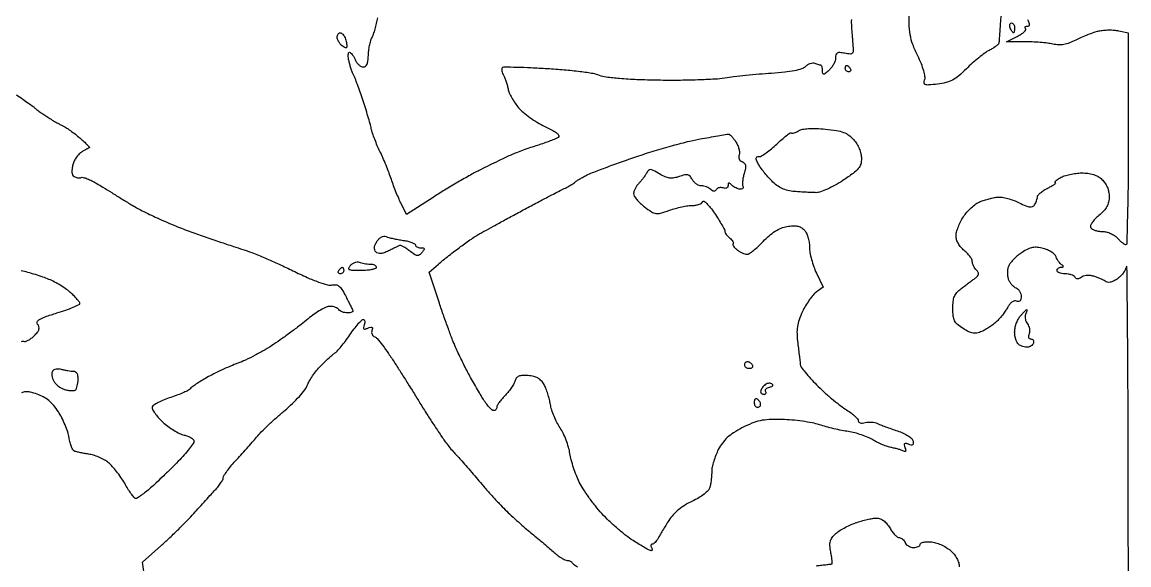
# Model space of a CAD drawing. Extents: x 0 to 102, y 0 to 135.
# Drawn here: x 72.78 to 101.53, y 16.47 to 30.56 of the extents above; entities that cross this region are included whole.
import ezdxf

# ---------------------------------------------------------------- set-up
doc = ezdxf.new("R2010")
doc.units = 0
doc.header["$MEASUREMENT"] = 0

msp = doc.modelspace()

# ---------------------------------------------------------------- linework, layer by layer
for points in [[(38.721393, 0.03235, -0.000006), (40.12148, 0.046691, -0.000009), (41.328361, 0.059018, -0.000002), (42.381032, 0.069746, -0.000306)], [(98.204415, 30.739753, 0.01954), (98.183908, 30.527315, -0.001535), (98.173197, 30.349704, -0.00211), (98.162403, 30.190079, -0.001347), (98.152404, 30.056, -0.025212), (98.147021, 30.014023, -0.169347), (98.129747, 29.98339, -0.021096), (98.069417, 29.93464, -0.022932), (97.990146, 29.88138, -0.017124), (97.898312, 29.829832, 0.037625), (97.78295, 29.758711, 0.012731), (97.626162, 29.638741, 0.01258), (97.458971, 29.49684, 0.01412), (97.305618, 29.351912, -0.020862), (97.105811, 29.168118, -0.053073), (96.942965, 29.057683, -0.060347), (96.773475, 28.992077, -0.034146), (96.556532, 28.952486, -0.008085), (96.326023, 28.930272, -0.095997), (96.237245, 28.940213, -0.31811), (96.206909, 28.97996, -0.100926), (96.219874, 29.057703, 0.129402), (96.229787, 29.148258, 0.031629), (96.197999, 29.296249, 0.027962), (96.135567, 29.478088, 0.017467), (96.043397, 29.683619, -0.023872), (95.912911, 29.984863, -0.050014), (95.847072, 30.231287, -0.034924), (95.819117, 30.536571, -0.006775), (95.814716, 31.0905, -0.010131)], [(94.318075, 30.628284, 0.026209), (94.315557, 30.5406, 0.009681), (94.318602, 30.469923, 0.002054), (94.326794, 30.346949, 0.002149), (94.337492, 30.204451, 0.00204), (94.34959, 30.059564, -0.009465), (94.365329, 29.829999, -0.161804), (94.345357, 29.758196, -0.272304), (94.290631, 29.731965, -0.028166), (94.143307, 29.752889, 0.024671), (94.017013, 29.771726, 0.141999), (93.951242, 29.759528, 0.214484), (93.916946, 29.717353, 0.065135), (93.906, 29.633687, -0.080609), (93.893844, 29.558778, -0.041252), (93.856297, 29.471001, -0.039606), (93.801548, 29.384794, -0.047594), (93.7368, 29.3139, -0.008696), (93.634755, 29.224729, -0.157135), (93.59514, 29.208488, -0.393341), (93.57319, 29.225956, -0.037298), (93.5676, 29.300788, 0.023856), (93.565038, 29.354445, 0.038046), (93.557207, 29.399671, 0.044477), (93.545912, 29.43197, 0.294466), (93.532219, 29.4408, -0.063128), (93.511609, 29.443413, -0.009353), (93.471126, 29.454655, -0.010413), (93.42358, 29.469907, -0.008792), (93.373927, 29.487965, 0.107572), (93.317491, 29.496615, 0.062105), (93.249681, 29.483835, 0.05773), (93.181451, 29.452901, 0.061176), (93.123559, 29.407673, -0.11905), (93.025976, 29.348057, -0.028635), (92.841157, 29.300043, -0.023051), (92.585103, 29.261128, -0.010311), (92.245501, 29.232496, 0.005243), (91.924037, 29.208671, 0.004211), (91.578707, 29.176503, 0.004257), (91.259993, 29.141361, 0.010831), (91.0296, 29.108894, -0.026427), (90.771374, 29.080684, -0.0059), (90.328213, 29.061096, -0.006109), (89.815259, 29.050757, -0.005869), (89.2953, 29.052733, -0.006118), (88.74838, 29.067928, -0.010762), (88.296989, 29.095739, -0.010949), (87.946484, 29.132663, -0.068182), (87.7725, 29.179507, 0.060264), (87.614217, 29.224813, 0.008065), (87.270187, 29.27409, 0.009227), (86.858593, 29.318585, 0.007641), (86.4189, 29.35116, 0.003159), (85.992922, 29.373481, 0.00486), (85.624037, 29.386883, 0.001757), (85.306984, 29.394202, 0.130579), (85.257382, 29.382057, 0.214527), (85.23953, 29.358491, 0.079075), (85.236636, 29.315918, 0.060283), (85.248175, 29.26188, 0.041011), (85.273422, 29.204228, -0.029182), (85.30661, 29.13307, -0.01303), (85.342258, 29.036012, -0.012847), (85.374739, 28.931098, -0.016998), (85.398565, 28.83397, 0.052184), (85.432482, 28.728394, 0.022379), (85.498289, 28.595524, 0.021851), (85.581678, 28.458994, 0.026883), (85.671508, 28.339781, 0.043981), (85.790104, 28.221662, 0.019564), (85.96505, 28.086904, 0.019187), (86.162562, 27.95782, 0.024577), (86.354061, 27.855344, -0.01219), (86.560644, 27.751294, -0.050636), (86.676306, 27.67349, -0.141446), (86.716257, 27.614644, -0.342747), (86.699579, 27.568233, -0.042466), (86.63195, 27.532979, -0.007178), (86.496591, 27.478713, -0.007802), (86.335221, 27.419566, -0.006867), (86.1651, 27.362814, 0.005443), (85.984555, 27.303155, 0.004386), (85.791802, 27.235232, 0.004433), (85.614881, 27.169357, 0.011336), (85.4883, 27.117625, 0.007592), (85.354862, 27.0571, 0.002109), (85.147521, 26.958161, 0.002129), (84.913747, 26.844165, 0.002231), (84.6846, 26.729942, 0.010251), (84.425405, 26.592559, 0.004792), (84.095181, 26.404593, 0.004745), (83.752478, 26.200773, 0.006628), (83.450268, 26.011602), (82.765836, 25.570443), (82.630173, 25.834772, -0.015173), (82.569227, 25.96295, -0.006979), (82.497304, 26.133284, -0.006905), (82.426563, 26.314718, -0.009496), (82.368359, 26.4798, 0.010409), (82.307814, 26.650528, 0.006339), (82.229559, 26.84975, 0.006351), (82.146926, 27.045376, 0.011167), (82.072994, 27.204603, -0.013212), (82.00413, 27.354514, -0.010351), (81.937159, 27.520504, -0.010493), (81.881261, 27.677626, -0.025116), (81.848202, 27.796803, 0.013016), (81.815877, 27.925326, 0.0039), (81.760033, 28.119359, 0.003907), (81.693927, 28.336246, 0.004225), (81.626096, 28.546473, 0.00386), (81.557368, 28.748251, 0.004436), (81.488574, 28.939756, 0.004001), (81.427542, 29.101044, 0.025452), (81.391786, 29.180973, -0.026188), (81.361895, 29.248056, -0.010321), (81.327579, 29.343194, -0.010182), (81.294648, 29.447736, -0.012539), (81.268391, 29.54655, -0.025524), (81.251826, 29.635752, -0.044487), (81.248545, 29.710859, -0.060881), (81.257343, 29.763091, -0.332032), (81.278927, 29.7792, -0.189218), (81.309832, 29.76707, -0.039138), (81.350177, 29.723285, -0.036048), (81.391768, 29.661733, -0.027189), (81.428589, 29.58885, 0.051659), (81.469953, 29.516044, 0.053933), (81.524845, 29.454415, 0.059916), (81.58431, 29.412348, 0.124641), (81.639, 29.3985, 0.165597), (81.695578, 29.417767, 0.124623), (81.736494, 29.469795, 0.074534), (81.761446, 29.560082, 0.026188), (81.770672, 29.6946, -0.025741), (81.779185, 29.820372, -0.021067), (81.800818, 29.953423, -0.021565), (81.831224, 30.074296, -0.051193), (81.866597, 30.1599, 0.039672), (81.905581, 30.248417, 0.01381), (81.947842, 30.381293, 0.013618), (81.986498, 30.530764, 0.01545), (82.015171, 30.675978, -0.02792)], [(101.52, 14.455198), (101.508479, 19.431149, 0.000705), (101.50142, 21.326202, 0.001249), (101.489492, 22.888887, 0.000329), (101.475204, 24.21331, 0.904194), (101.460022, 24.214666, -0.07252), (101.431009, 24.13117, -0.039749), (101.373492, 24.039155, -0.038622), (101.298793, 23.953179, -0.049597), (101.217319, 23.887409, -0.033844), (101.119759, 23.832533, -0.069545), (101.036342, 23.806193, -0.092777), (100.96566, 23.807469, -0.115696), (100.906226, 23.834974, 0.046382), (100.851438, 23.870177, 0.01874), (100.771005, 23.908135, 0.018352), (100.680815, 23.942781, 0.022179), (100.593802, 23.96834, 0.045258), (100.506976, 23.981543, 0.042624), (100.417395, 23.979326, 0.045561), (100.338221, 23.963194, 0.100502), (100.284084, 23.934151, -0.053172), (100.235352, 23.901771, -0.126346), (100.19328, 23.891969, -0.155283), (100.157281, 23.904323, -0.094915), (100.126639, 23.937692, 0.126611), (100.091155, 23.971781, 0.046587), (100.027258, 24.000342, 0.04246), (99.948374, 24.019845, 0.039397), (99.865307, 24.0264, -0.039081), (99.786231, 24.03259, -0.058208), (99.719461, 24.051251, -0.076538), (99.673975, 24.078616, -0.222681), (99.6588, 24.111, -0.123684), (99.666931, 24.143367, -0.099425), (99.689864, 24.171129, -0.089546), (99.724153, 24.19002, -0.07833), (99.76455, 24.196895, 0.036288), (99.807892, 24.200579, 0.30431), (99.821576, 24.21328, 0.275212), (99.815661, 24.232048, 0.032002), (99.779529, 24.260345, -0.061454), (99.740912, 24.294432, -0.02908), (99.699765, 24.346718, -0.028289), (99.662527, 24.407181, -0.035593), (99.635458, 24.4671, 0.115291), (99.595456, 24.527795, 0.044467), (99.51588, 24.590793, 0.041024), (99.413892, 24.646344, 0.039859), (99.303229, 24.685126, 0.037469), (99.149922, 24.713419, 0.073021), (99.025917, 24.708681, 0.068478), (98.903397, 24.667983, 0.029526), (98.75345, 24.582826, 0.027168), (98.644096, 24.503119, 0.024168), (98.539471, 24.409017, 0.02492), (98.453651, 24.315055, 0.065604), (98.405354, 24.2379, 0.060217), (98.380594, 24.160061, 0.03891), (98.370207, 24.065944, 0.038794), (98.374527, 23.970879, 0.057907), (98.394175, 23.890118, 0.049699), (98.429344, 23.817986, 0.040748), (98.480191, 23.748892, 0.04234), (98.538096, 23.69271, 0.079985), (98.594221, 23.660123, -0.098203), (98.645449, 23.627849, -0.066864), (98.688844, 23.57411, -0.063996), (98.718189, 23.508036, -0.072662), (98.7282, 23.43951, -0.05073), (98.72096, 23.368337, -0.143994), (98.697774, 23.324739, -0.192138), (98.659664, 23.307887, -0.101121), (98.607788, 23.316517, 0.146444), (98.55204, 23.320738, 0.094548), (98.492065, 23.295114, 0.074687), (98.433868, 23.241825, 0.049079), (98.383825, 23.165812, -0.026989), (98.331397, 23.077969, -0.014826), (98.258438, 22.976143, -0.014743), (98.178056, 22.876914, -0.022791), (98.102387, 22.796645, -0.027384), (98.0184, 22.723788, -0.016929), (97.91246, 22.6472, -0.016966), (97.802335, 22.578438, -0.029072), (97.705626, 22.529786, -0.046429), (97.580572, 22.489011, -0.094024), (97.477487, 22.485412, -0.078278), (97.368317, 22.520242, -0.024848), (97.219176, 22.604598, -0.034417), (97.075521, 22.710056, -0.099035), (96.998984, 22.806404, -0.09177), (96.962241, 22.929145, -0.026964), (96.9516, 23.126328, -0.027736), (96.961773, 23.309575, -0.070078), (96.99484, 23.438622, -0.08277), (97.058176, 23.540563, -0.05144), (97.16175, 23.636456, -0.000466), (97.253135, 23.704951, -0.000348), (97.354054, 23.780335, -0.000351), (97.449272, 23.851253, -0.0008), (97.5213, 23.904641, 0.03413), (97.593476, 23.96599, 0.151157), (97.619788, 24.01438, 0.188148), (97.611278, 24.062804, 0.058218), (97.56495, 24.122225, -0.048009), (97.524474, 24.172015, -0.037333), (97.490264, 24.232888, -0.03841), (97.466819, 24.295066, -0.07107), (97.4592, 24.348394, 0.122788), (97.444983, 24.405414, 0.037314), (97.397072, 24.481276, 0.034867), (97.328641, 24.561278, 0.031755), (97.2477, 24.633715, -0.049972), (97.163952, 24.714336, -0.047195), (97.096043, 24.811449, -0.04987), (97.051146, 24.913005, -0.079317), (97.0362, 25.006627, -0.065546), (97.049314, 25.106235, -0.025632), (97.092115, 25.238458, -0.024841), (97.15369, 25.378598, -0.028275), (97.22655, 25.505795, -0.036509), (97.317355, 25.625314, -0.027791), (97.432832, 25.742451, -0.028428), (97.554092, 25.840534, -0.05702), (97.661486, 25.900516, -0.021767), (97.771228, 25.940814, -0.014833), (97.899059, 25.977397, -0.01497), (98.024713, 26.005381, -0.028934), (98.126786, 26.018864, -0.060143), (98.234422, 26.013839, -0.023696), (98.379634, 25.982254, -0.023042), (98.535024, 25.932883, -0.026669), (98.677605, 25.871414, 0.013902), (98.851977, 25.790902, 0.06865), (98.956084, 25.762351, 0.141375), (99.025631, 25.772883, 0.144609), (99.07816, 25.818807, 0.032429), (99.105228, 25.868318, 0.025195), (99.128295, 25.925227, 0.025789), (99.144435, 25.980695, 0.054549), (99.149905, 26.025083, -0.181503), (99.167633, 26.070428, -0.035802), (99.231586, 26.132121, -0.033729), (99.32078, 26.196938, -0.02575), (99.42615, 26.255807, 0.012727), (99.526118, 26.308291, 0.031716), (99.595482, 26.352979, 0.085588), (99.623475, 26.382178, 0.581292), (99.6165, 26.396271, -0.448137), (99.605664, 26.409948, -0.155506), (99.618879, 26.435265, -0.047826), (99.667723, 26.475216, -0.017674), (99.7434, 26.5221, -0.051338), (99.848784, 26.568749, -0.023638), (99.993704, 26.608369, -0.023117), (100.151445, 26.635996, -0.029616), (100.298498, 26.646002, -0.032766), (100.461647, 26.636728, -0.047015), (100.602982, 26.605678, -0.052207), (100.724207, 26.552336, -0.057857), (100.827248, 26.476504, -0.056133), (100.904588, 26.386274, -0.050054), (100.963419, 26.277669, -0.049075), (101.000429, 26.157326, -0.049409), (101.013163, 26.032354, -0.052577), (100.998696, 25.891361, -0.072591), (100.954862, 25.772107, -0.064337), (100.874074, 25.660288, -0.032171), (100.74646, 25.540849, 0.028373), (100.644285, 25.446663, 0.047691), (100.571522, 25.355576, 0.061944), (100.533202, 25.277247, 0.224887), (100.53919, 25.223599, 0.129907), (100.578679, 25.186152, 0.045654), (100.650939, 25.154811, 0.041592), (100.740448, 25.133393, 0.03795), (100.835081, 25.1262, -0.060929), (100.936548, 25.113789, -0.041782), (101.046521, 25.076498, -0.041973), (101.148021, 25.021791, -0.064336), (101.2239, 24.957, 0.021385), (101.287767, 24.892223, 0.02603), (101.353043, 24.837503, 0.026046), (101.411477, 24.798079, 0.136196), (101.448512, 24.7878, 0.405824), (101.477702, 24.816163, 0.000667), (101.499, 25.593491, 0.004072), (101.514863, 26.478864, 0.002442), (101.52, 27.530578), (101.52, 30.273356), (101.2662, 30.3291, 0.035489), (101.149369, 30.346191, 0.020438), (101.007175, 30.350947, 0.020348), (100.863273, 30.344016, 0.031857), (100.740814, 30.325194, 0.025359), (100.613855, 30.290479, 0.0121), (100.45436, 30.233733, 0.011961), (100.290229, 30.166278, 0.016659), (100.147027, 30.097603, -0.027264), (99.980298, 30.021948, -0.049015), (99.835803, 29.981412, -0.054795), (99.697757, 29.972278, -0.045196), (99.551463, 29.99196, 0.026174), (99.414535, 30.015709, 0.009968), (99.221718, 30.034951, 0.00984), (99.010982, 30.047578, 0.011886), (98.8128, 30.050829), (98.3475, 30.047399), (98.625665, 30.192084, 0.024327), (98.728069, 30.251848, 0.043726), (98.804607, 30.311781, 0.06157), (98.847731, 30.363386, 0.353319), (98.844215, 30.396385, -0.105913), (98.829529, 30.419078, -0.249429), (98.831979, 30.438488, -0.180726), (98.851462, 30.451781, -0.060365), (98.886277, 30.456, 0.123255), (98.927854, 30.466407, 0.259234), (98.945338, 30.49351, 0.117592), (98.936987, 30.542614, 0.02221), (98.8974, 30.6252, 0.052654)], [(72.6291, 28.676098, -0.003294), (72.794223, 28.564583, -0.004602), (72.940269, 28.462556, -0.002829), (73.061695, 28.375015, -0.05925), (73.0944, 28.344629, 0.052956), (73.123722, 28.316693, 0.005693), (73.198828, 28.260303, 0.00695), (73.290218, 28.195235, 0.005543), (73.3905, 28.127546, 0.007907), (73.500836, 28.057315, 0.006208), (73.622565, 27.984577, 0.006281), (73.737475, 27.919753, 0.015325), (73.824108, 27.8757, -0.032382), (73.911859, 27.827246, -0.011246), (74.031869, 27.746589, -0.011117), (74.160421, 27.651579, -0.012713), (74.278881, 27.554973, -0.008841), (74.38207, 27.46314, -0.015457), (74.463742, 27.383017, -0.009945), (74.524741, 27.316768, -0.479194), (74.522073, 27.301173, -0.000551), (74.50177, 27.289909, -0.00005), (74.45121, 27.261939, -0.000065), (74.390906, 27.228596, -0.000051), (74.325456, 27.192427, 0.076614), (74.257558, 27.139984, 0.039614), (74.189871, 27.056455, 0.038206), (74.132493, 26.957494, 0.046971), (74.095376, 26.857431, 0.030881), (74.073555, 26.749555, 0.059429), (74.071871, 26.661509, 0.081051), (74.089467, 26.595721, 0.149634), (74.125649, 26.554481, 0.059617), (74.169004, 26.534362, 0.045061), (74.220206, 26.522626, 0.046022), (74.271113, 26.520421, 0.074962), (74.313428, 26.528925, -0.156314), (74.367296, 26.530966, -0.024397), (74.469606, 26.496943, -0.02515), (74.590135, 26.443102, -0.019545), (74.715524, 26.373048, -0.000471), (74.873552, 26.276265, -0.000157), (75.104551, 26.134392, -0.000157), (75.360234, 25.977137, -0.000179), (75.604801, 25.826493, 0.021523), (75.89206, 25.666041, 0.009304), (76.287116, 25.476304, 0.009186), (76.715536, 25.289708, 0.012032), (77.113877, 25.135968, 0.002051), (77.503914, 24.997923, 0.001872), (77.907105, 24.858771, 0.001871), (78.268263, 24.737145, 0.006092), (78.5088, 24.660382, -0.019942), (78.743914, 24.57811, -0.006512), (79.083889, 24.438556, -0.006478), (79.457789, 24.273601, -0.007265), (79.81315, 24.105009, 0.009302), (80.180532, 23.932545, 0.018376), (80.479314, 23.811975, 0.019546), (80.711134, 23.7383, 0.129348), (80.8316, 23.736931, -0.096017), (80.928809, 23.74223, -0.136331), (81.007847, 23.708067, -0.084482), (81.083154, 23.622768, -0.021045), (81.174743, 23.460029, -0.000424), (81.239672, 23.332107, -0.00054), (81.299318, 23.214028, -0.000419), (81.349147, 23.114915, -0.004527), (81.368893, 23.07465, -0.283389), (81.366347, 23.050585, -0.123076), (81.340061, 23.029838, -0.070271), (81.291561, 23.015737, -0.035672), (81.228043, 23.0112, -0.045044), (81.158654, 23.017464, -0.045465), (81.091734, 23.036051, -0.049524), (81.036762, 23.063339, -0.114875), (81.0045, 23.0958, 0.118982), (80.971695, 23.128277, 0.04857), (80.914724, 23.155549, 0.044432), (80.845003, 23.17414, 0.042973), (80.772302, 23.1804, 0.106303), (80.678524, 23.160234, 0.023751), (80.531809, 23.085502, 0.023622), (80.367279, 22.981006, 0.020902), (80.206245, 22.857342, -0.009963), (80.022124, 22.709437, -0.005024), (79.784422, 22.52994, -0.004987), (79.535006, 22.349322, -0.007385), (79.3125, 22.196438, -0.014459), (79.087239, 22.055734, -0.010593), (78.829751, 21.912305, -0.010721), (78.579942, 21.78679, -0.023237), (78.3819, 21.703597, 0.012737), (78.192331, 21.628605, 0.007673), (77.971326, 21.530567, 0.007683), (77.754519, 21.426311, 0.013316), (77.5782, 21.332213, 0.008416), (77.428578, 21.243803, 0.01075), (77.293928, 21.157112, 0.008833), (77.184681, 21.080564, 0.084443), (77.145064, 21.03999, -0.126152), (77.102495, 21.003041, -0.011756), (76.975699, 20.943293, -0.014522), (76.8185, 20.879079, -0.010907), (76.642137, 20.817298, 0.016954), (76.467121, 20.753603, 0.022913), (76.313985, 20.683601, 0.020936), (76.195281, 20.616195, 0.174421), (76.157629, 20.568387, 0.204209), (76.16222, 20.511916, 0.030587), (76.222568, 20.412409, 0.030223), (76.31296, 20.297548, 0.021875), (76.426467, 20.180705, 0.02804), (76.561151, 20.067247, 0.023662), (76.715335, 19.962512, 0.024329), (76.865432, 19.880373, 0.059036), (76.984561, 19.839016, -0.03665), (77.08227, 19.809915, -0.049413), (77.164824, 19.768861, -0.059311), (77.221919, 19.722812, -0.195849), (77.2398, 19.678914, -0.153816), (77.2207, 19.618294, -0.012524), (77.120647, 19.48265, -0.015908), (76.989545, 19.324573, -0.01155), (76.834173, 19.156886, -0.005116), (76.655741, 18.976743, -0.003778), (76.454751, 18.780917, -0.003818), (76.261985, 18.598728, -0.008542), (76.112129, 18.46395, -0.009606), (75.986108, 18.358624, -0.01343), (75.869249, 18.269767, -0.009757), (75.769534, 18.200998, -0.147105), (75.729635, 18.189, -0.221969), (75.694463, 18.205423, -0.015008), (75.624222, 18.294618, -0.019266), (75.544995, 18.41079, -0.013104), (75.463574, 18.54855, 0.020077), (75.371096, 18.700152, 0.015358), (75.258461, 18.858391, 0.015605), (75.143661, 19.000203, 0.035031), (75.046145, 19.098429, 0.044161), (74.941405, 19.174914, 0.026631), (74.805595, 19.247216, 0.026548), (74.661834, 19.305117, 0.041546), (74.5326, 19.33767, -0.003848), (74.412361, 19.358484, -0.004201), (74.295932, 19.380575, -0.003941), (74.19662, 19.401098, -0.020745), (74.142722, 19.415042, -0.188491), (74.103166, 19.446204, -0.035005), (74.061215, 19.530675, -0.03319), (74.023716, 19.642106, -0.024929), (73.996939, 19.76872, 0.038861), (73.960925, 19.918316, 0.019428), (73.893634, 20.101083, 0.019162), (73.808891, 20.285883, 0.026753), (73.718288, 20.443478, 0.031174), (73.597073, 20.607106, 0.044394), (73.468813, 20.734536, 0.047812), (73.328156, 20.830327, 0.045919), (73.169989, 20.899174, 0.020891), (72.986422, 20.951363, 0.076439), (72.866229, 20.961319, 0.090794), (72.759726, 20.934007, 0.036996)], [(72.76218, 22.265817, -0.280724), (72.812361, 22.274998, 0.161903), (72.863172, 22.27269, 0.048844), (72.936101, 22.301249, 0.043271), (73.016745, 22.351511, 0.035406), (73.09352, 22.41812, 0.027921), (73.177889, 22.512477, 0.09649), (73.215675, 22.584817, 0.146639), (73.215532, 22.648471, 0.100155), (73.181069, 22.712607, -0.278336), (73.171199, 22.778001, -0.16206), (73.224912, 22.839931, -0.050766), (73.374453, 22.909159, -0.007993), (73.683008, 23.010088, 0.008854), (73.911386, 23.085226, 0.01405), (74.103786, 23.158451, 0.007917), (74.258905, 23.225426, 0.294978), (74.2788, 23.256214, 0.1622), (74.267216, 23.290984, 0.015376), (74.210459, 23.362046, 0.018395), (74.13526, 23.444157, 0.013466), (74.04615, 23.529807, 0.030357), (73.932785, 23.621102, 0.016124), (73.782436, 23.720691, 0.015992), (73.621647, 23.812924, 0.023863), (73.4751, 23.882114, 0.01479), (73.318074, 23.941904, 0.008323), (73.124274, 24.00561, 0.0083), (72.926336, 24.063461, 0.013432), (72.756, 24.105305, 0.010711)], [(75.969276, 16.119441), (75.90451, 16.5393), (76.381244, 16.9623, 0.007248), (76.588519, 17.151653, 0.005026), (76.817507, 17.371392, 0.00507), (77.033206, 17.586912, 0.010395), (77.196939, 17.760955, -0.000849), (77.343742, 17.923095, -0.000651), (77.504671, 18.099769, -0.000658), (77.655672, 18.264674, -0.001563), (77.76855, 18.386852, 0.016894), (77.857706, 18.489494, 0.020982), (77.933169, 18.590964, 0.019815), (77.988532, 18.679689, 0.127416), (78.002255, 18.730297, -0.141807), (78.018428, 18.7839, -0.013847), (78.095882, 18.896513, -0.016661), (78.198326, 19.027563, -0.01244), (78.319505, 19.165257, 0.0032), (78.457491, 19.316327, 0.00225), (78.610901, 19.488005, 0.00227), (78.756249, 19.653649, 0.004756), (78.867473, 19.784056, -0.021254), (78.990373, 19.91888, -0.007413), (79.178156, 20.102541, -0.007347), (79.39107, 20.298826, -0.008507), (79.599647, 20.479223, 0.017044), (79.797495, 20.656333, 0.018237), (79.978239, 20.842696, 0.018115), (80.12125, 21.013383, 0.076978), (80.18578, 21.129424, -0.043992), (80.236876, 21.237454, -0.018565), (80.323144, 21.372983, -0.018198), (80.426606, 21.511839, -0.022626), (80.53301, 21.632668, -0.007919), (80.641251, 21.741412, -0.008538), (80.750242, 21.843929, -0.008149), (80.846584, 21.928672, -0.039964), (80.905315, 21.971068, 0.074093), (80.963679, 22.01956, 0.0109), (81.063827, 22.136594, 0.012101), (81.176604, 22.281365, 0.010131), (81.289326, 22.44015, -0.012358), (81.399656, 22.594108, -0.017893), (81.505153, 22.723957, -0.013681), (81.597368, 22.823853, -0.20219), (81.640409, 22.842, -0.219786), (81.665508, 22.830407, -0.135979), (81.679452, 22.800409, -0.086149), (81.679129, 22.754667, -0.046902), (81.663958, 22.700413, 0.034531), (81.642679, 22.630978, 0.278345), (81.652576, 22.600562, 0.246219), (81.685655, 22.592803, 0.028503), (81.760632, 22.616772, -0.029362), (81.831277, 22.639222, -0.2002), (81.866697, 22.634007, -0.300775), (81.879197, 22.607803, -0.056855), (81.865261, 22.553861, 0.095615), (81.856462, 22.504314, 0.097075), (81.866821, 22.455337, 0.098708), (81.89467, 22.414523, 0.10257), (81.935698, 22.388177, -0.128371), (81.999949, 22.342137, -0.009285), (82.137636, 22.170166, -0.012521), (82.294852, 21.955225, -0.009128), (82.459107, 21.708958, -0.001073), (82.627116, 21.445577, -0.001041), (82.795704, 21.178806, -0.001027), (82.943015, 20.943553, -0.003857), (83.034009, 20.795033, 0.002578), (83.110777, 20.669009, 0.001563), (83.202841, 20.520655, 0.001566), (83.295128, 20.373999, 0.00276), (83.372409, 20.253515, 0.001805), (83.449705, 20.135394, 0.001099), (83.541859, 19.996339, 0.001101), (83.633841, 19.858861, 0.001948), (83.710409, 19.745915, 0.013634), (83.790056, 19.635968, 0.007872), (83.891503, 19.507901, 0.007862), (83.997444, 19.382478, 0.013054), (84.091109, 19.28056, -0.009272), (84.195908, 19.168244, -0.003347), (84.340798, 19.004886, -0.003318), (84.497143, 18.823805, -0.003939), (84.6423, 18.650665, 0.007551), (84.797112, 18.468696, 0.004728), (84.983476, 18.260236, 0.004744), (85.170958, 18.058355, 0.008622), (85.32855, 17.897505, 0.006881), (85.484745, 17.747669, 0.004631), (85.667015, 17.580704, 0.004664), (85.846432, 17.422385, 0.009216), (85.992303, 17.3007, -0.003594), (86.132251, 17.186599, -0.00235), (86.292059, 17.053113, -0.002364), (86.446582, 16.921547, -0.004527), (86.56914, 16.81425, 0.018286), (86.676712, 16.72518, 0.022062), (86.784155, 16.649941, 0.021395), (86.878602, 16.595361, 0.120888), (86.934687, 16.5816, -0.055851), (86.976792, 16.576882, -0.055685), (87.016854, 16.562962, -0.061001), (87.049039, 16.542444, -0.116318), (87.0675, 16.51815, 0.143979), (87.095995, 16.484608, 0.009315), (87.20546, 16.41568, 0.01297)], [(93.404201, 16.443674, 0.000435), (93.550074, 16.460457, 0.000643), (93.677952, 16.475449, 0.000283), (93.787185, 16.488461, 0.012835), (93.809665, 16.491739, 0.378992), (93.819854, 16.504447, 0.0093), (93.814405, 16.585257, 0.015527), (93.80267, 16.685116, 0.009354), (93.782879, 16.802711, -0.027962), (93.76154, 16.966519, -0.080295), (93.771432, 17.080425, -0.094583), (93.815221, 17.174543, -0.049214), (93.901153, 17.272042, -0.044034), (93.992797, 17.343464, -0.018393), (94.127487, 17.423692, -0.01803), (94.278821, 17.499498, -0.022289), (94.425026, 17.558531, -0.015454), (94.572738, 17.605568, -0.013843), (94.728574, 17.645307, -0.014028), (94.870474, 17.673179, -0.041498), (94.969354, 17.6814, -0.087182), (95.063445, 17.664868, -0.071376), (95.153668, 17.616703, -0.061159), (95.238208, 17.537147, -0.040029), (95.315357, 17.4276, 0.02698), (95.380063, 17.330438, 0.033879), (95.450501, 17.248354, 0.03607), (95.516804, 17.189993, 0.163859), (95.564889, 17.1738, -0.111363), (95.606602, 17.164393, -0.066135), (95.649542, 17.136523, -0.061095), (95.687146, 17.095421, -0.063218), (95.713194, 17.0469, 0.104363), (95.744601, 16.99837, 0.06668), (95.798068, 16.957277, 0.06271), (95.864406, 16.929475, 0.068006), (95.933745, 16.92, 0.045286), (95.999527, 16.92597, 0.06518), (96.055118, 16.943851, 0.085159), (96.092673, 16.970171, 0.200007), (96.1056, 17.001194, -0.285902), (96.124313, 17.031245, -0.05759), (96.186367, 17.053325, -0.044974), (96.275185, 17.065562, -0.027875), (96.38055, 17.064644, -0.055132), (96.502739, 17.043091, -0.031927), (96.643074, 16.992089, -0.03156), (96.778966, 16.922115, -0.04555), (96.88815, 16.842566, -0.040929), (96.984948, 16.742398, -0.047683), (97.058704, 16.632525, -0.051938), (97.105175, 16.520146, -0.072207), (97.1208, 16.412516, -0.0217)]]:
    msp.add_lwpolyline(points, format="xyb")
for points in [[(98.477055, 30.5406, -0.152681), (98.508307, 30.530829, -0.098158), (98.534929, 30.503323, -0.08088), (98.552889, 30.462221, -0.062722), (98.559, 30.4137, -0.024748), (98.556591, 30.36507, -0.039339), (98.549233, 30.324077, -0.046727), (98.538605, 30.294929, -0.289661), (98.525751, 30.2868, -0.222225), (98.509989, 30.29417, -0.030693), (98.487965, 30.324077, -0.030395), (98.464882, 30.365092, -0.02136), (98.443806, 30.4137, -0.055937), (98.431158, 30.462291, -0.100118), (98.433486, 30.503323, -0.147206), (98.449934, 30.530238, -0.184534)], [(81.037749, 30.2868, -0.144282), (81.070409, 30.277175, -0.059761), (81.106189, 30.247491, -0.052351), (81.13941, 30.204176, -0.045844), (81.164649, 30.152981, -0.018978), (81.184309, 30.095292, -0.015764), (81.200916, 30.032609, -0.016054), (81.212478, 29.974175, -0.040834), (81.216, 29.931122, -0.188738), (81.205603, 29.904559, -0.244702), (81.181364, 29.895858, -0.1073), (81.141505, 29.910367, -0.032471), (81.0891, 29.9484, -0.048188), (81.040544, 29.997309, -0.041499), (80.999477, 30.057015, -0.04354), (80.971318, 30.118003, -0.086594), (80.9622, 30.170259, -0.062978), (80.967835, 30.214818, -0.08107), (80.984392, 30.252566, -0.098254), (81.008937, 30.277826, -0.15213)], [(94.197107, 29.4408, -0.151918), (94.214935, 29.435255, -0.038439), (94.238814, 29.415949, -0.035638), (94.263943, 29.388583, -0.029505), (94.2867, 29.3562, -0.082592), (94.299941, 29.323874, -0.161196), (94.297309, 29.296451, -0.182303), (94.279421, 29.278223, -0.108972), (94.249393, 29.2716, -0.093332), (94.215193, 29.27804, -0.09642), (94.186118, 29.296451, -0.099167), (94.166658, 29.32392, -0.105053), (94.1598, 29.3562, -0.042167), (94.162536, 29.388589, -0.061769), (94.170759, 29.415949, -0.081139), (94.182841, 29.434501, -0.210953)], [(91.12562, 27.655527, -0.220225), (91.154028, 27.647559, -0.025408), (91.203415, 27.600826, -0.026799), (91.259132, 27.535821, -0.01875), (91.315016, 27.457133, -0.041578), (91.36322, 27.368249, -0.041448), (91.396113, 27.272522, -0.04471), (91.410255, 27.184197, -0.109387), (91.400568, 27.119446, 0.09094), (91.390269, 27.064419, 0.103513), (91.401045, 27.011974, 0.104655), (91.431792, 26.968675, 0.094871), (91.478464, 26.939701, -0.108012), (91.536426, 26.901593, -0.151749), (91.564431, 26.846842, -0.090459), (91.563698, 26.763693, -0.022517), (91.531993, 26.630843, 0.021496), (91.506765, 26.526084, 0.026091), (91.492556, 26.426094, 0.026144), (91.489486, 26.342513, 0.13532), (91.502344, 26.298555, -0.142334), (91.509989, 26.271018, -0.191399), (91.50024, 26.247313, -0.136701), (91.472961, 26.231306, -0.064828), (91.432213, 26.226, -0.070897), (91.380815, 26.233325, -0.038862), (91.321192, 26.255822, -0.037816), (91.263037, 26.288663, -0.04897), (91.21572, 26.32752, 0.020052), (91.163197, 26.375991, 0.20118), (91.13535, 26.384854, 0.338569), (91.118713, 26.369607, 0.044041), (91.1142, 26.318469, -0.121028), (91.104587, 26.279338, -0.156283), (91.078411, 26.253496, -0.1325), (91.038328, 26.245143, -0.07725), (90.990009, 26.255554, 0.072795), (90.938454, 26.267141, 0.074938), (90.886273, 26.26328, 0.08177), (90.841488, 26.245047, 0.117389), (90.811261, 26.214934, -0.088431), (90.781215, 26.181359, -0.174135), (90.747654, 26.170252, -0.140218), (90.70934, 26.182265, -0.050781), (90.664731, 26.218629, 0.066328), (90.618657, 26.253869, 0.039092), (90.555919, 26.283583, 0.038417), (90.487366, 26.303846, 0.052697), (90.423457, 26.3106, -0.094423), (90.359825, 26.322725, -0.057491), (90.292132, 26.358956, -0.054837), (90.230846, 26.412259, -0.063582), (90.186053, 26.475217, 0.05593), (90.128624, 26.558597, 0.158805), (90.068861, 26.594497, 0.116922), (89.987389, 26.59394, 0.023957), (89.848395, 26.552837, -0.039795), (89.710058, 26.516646, -0.077213), (89.596114, 26.514114, -0.070974), (89.480595, 26.546536, -0.029248), (89.335628, 26.62087, 0.011063), (89.173231, 26.711744, 0.114401), (89.099611, 26.731346, 0.220288), (89.047073, 26.709057, 0.056143), (88.991642, 26.632026, -0.022655), (88.951712, 26.567893, -0.012768), (88.897866, 26.493687, -0.012725), (88.839592, 26.421433, -0.020315), (88.785833, 26.363119, 0.044973), (88.737982, 26.305788, 0.036937), (88.697529, 26.237027, 0.03834), (88.669749, 26.167738, 0.076313), (88.6608, 26.109448, 0.140067), (88.678971, 26.045856, 0.032897), (88.744147, 25.955026, 0.031377), (88.835925, 25.856691, 0.026391), (88.944535, 25.764396, 0.019598), (89.127286, 25.63601, 0.109503), (89.238811, 25.594657, 0.103014), (89.360522, 25.60299, 0.016382), (89.589671, 25.67549, -0.017651), (89.745347, 25.72431, -0.014587), (89.91427, 25.765544, -0.014837), (90.071559, 25.794259, -0.037744), (90.187186, 25.803, 0.039512), (90.279995, 25.810346, 0.049129), (90.363697, 25.832267, 0.05717), (90.427127, 25.864371, 0.168131), (90.456511, 25.902633, -0.492925), (90.487841, 25.913473, -0.049516), (90.559261, 25.855506, -0.032831), (90.653677, 25.74881, -0.016277), (90.759661, 25.602292, -0.007536), (90.863069, 25.443975, -0.010543), (90.950305, 25.299247, -0.007172), (91.018495, 25.176483, -0.123795), (91.0296, 25.132318, 0.123298), (91.038135, 25.098232, 0.034725), (91.067477, 25.051445, 0.032754), (91.109194, 25.001416, 0.029394), (91.158544, 24.955303, -0.034487), (91.204816, 24.911177, -0.055093), (91.236972, 24.867084, -0.075235), (91.251521, 24.829554, -0.256688), (91.244459, 24.805259, 0.280691), (91.238511, 24.780749, 0.070641), (91.257173, 24.742139, 0.051411), (91.295049, 24.696622, 0.031154), (91.348165, 24.650806, 0.030476), (91.41236, 24.60796, 0.027031), (91.483858, 24.571322, 0.028004), (91.551931, 24.545426, 0.070835), (91.604045, 24.536691, 0.153571), (91.66382, 24.553887, 0.019746), (91.773323, 24.632786, 0.02157), (91.898875, 24.740045, 0.016444), (92.027045, 24.867601, -0.026848), (92.182842, 25.016334, -0.0371), (92.338478, 25.130852, -0.041568), (92.492917, 25.210686, -0.054583), (92.645134, 25.255274, -0.028408), (92.796849, 25.273429, -0.063389), (92.912627, 25.265972, -0.078932), (93.00633, 25.231932, -0.069964), (93.089284, 25.16943, -0.081738), (93.14372, 25.093547, -0.038745), (93.188686, 24.981526, -0.036618), (93.219018, 24.852604, -0.039486), (93.2292, 24.723867, 0.043998), (93.241853, 24.580355, 0.020894), (93.281958, 24.39902, 0.020525), (93.340024, 24.211633, 0.027334), (93.408802, 24.047212), (93.588405, 23.676203), (93.406087, 23.548502, 0.063208), (93.323901, 23.473871, 0.022047), (93.22533, 23.3477, 0.021488), (93.127925, 23.197771, 0.023447), (93.046766, 23.044245, 0.02567), (92.960819, 22.834007, 0.047134), (92.916428, 22.654592, 0.045565), (92.905613, 22.465992, 0.022386), (92.924495, 22.226094, -0.000388), (92.946343, 22.048685, -0.000458), (92.966729, 21.880815, -0.000399), (92.983699, 21.739038, -0.002891), (92.991413, 21.670788, 0.130424), (93.016339, 21.605782, 0.012278), (93.120716, 21.468506, 0.015073), (93.256225, 21.309179, 0.011302), (93.41448, 21.141849, 0.013007), (93.596412, 20.967316, 0.01002), (93.803488, 20.786211, 0.010153), (94.003962, 20.624675, 0.023716), (94.16178, 20.51425, -0.01847), (94.290627, 20.426095, -0.025193), (94.399377, 20.336824, -0.023741), (94.479554, 20.25668, -0.186656), (94.4982, 20.208472, 0.20501), (94.512213, 20.175733, 0.127474), (94.549273, 20.155081, 0.083384), (94.606677, 20.149992, 0.044483), (94.677148, 20.161862, -0.046721), (94.755803, 20.174749, -0.034391), (94.844157, 20.174774, -0.035076), (94.928479, 20.163011, -0.06295), (94.994398, 20.140103, 0.021201), (95.071559, 20.105848, 0.004943), (95.203904, 20.055198, 0.005089), (95.357507, 19.999919, 0.004972), (95.5134, 19.947333, -0.027125), (95.665332, 19.88847, -0.037706), (95.793402, 19.818632, -0.042884), (95.885917, 19.746781, -0.159365), (95.921396, 19.683156, -0.054824), (95.926684, 19.61965, -0.239262), (95.909272, 19.587484, -0.20474), (95.87041, 19.579564, -0.040911), (95.800959, 19.599884, 0.030333), (95.727659, 19.623022, 0.259905), (95.695639, 19.614385, 0.265893), (95.686607, 19.582859, 0.031431), (95.709244, 19.510593, -0.029105), (95.727558, 19.453066, -0.138643), (95.726687, 19.418909, -0.348992), (95.709976, 19.407521, -0.120637), (95.680235, 19.417161, 0.051857), (95.632649, 19.440145, 0.013876), (95.552713, 19.466509, 0.013909), (95.459689, 19.491556, 0.013954), (95.365516, 19.511362, -0.035771), (95.259035, 19.538653, -0.017292), (95.127135, 19.587848, -0.01705), (94.992611, 19.648839, -0.023457), (94.876555, 19.71325, 0.03771), (94.750328, 19.778674, 0.01903), (94.582764, 19.842656, 0.018785), (94.403714, 19.895917, 0.026477), (94.240493, 19.92877, -0.013679), (94.069, 19.958745, -0.007826), (93.863722, 20.003799, -0.007813), (93.658535, 20.055608, -0.01286), (93.486981, 20.106553, 0.030948), (93.300879, 20.15457, 0.013016), (93.045795, 20.196941, 0.01282), (92.769932, 20.228229, 0.016296), (92.514081, 20.24224, 0.015511), (92.181382, 20.23928, 0.041535), (91.946368, 20.210241, 0.045846), (91.73289, 20.144767, 0.022579), (91.475088, 20.025168, 0.024549), (91.259547, 19.899281, 0.041597), (91.094646, 19.771078, 0.046525), (90.966256, 19.628712, 0.0423), (90.861738, 19.460623, 0.024477), (90.796365, 19.315329, 0.02036), (90.740956, 19.155205, 0.02084), (90.702273, 19.004185, 0.05109), (90.690045, 18.89032, -0.016052), (90.686235, 18.78738, -0.011623), (90.675652, 18.673099, -0.011761), (90.660506, 18.564919, -0.024969), (90.64267, 18.482277, -0.121764), (90.597563, 18.400646, -0.038863), (90.494907, 18.305784, -0.03434), (90.354207, 18.209605, -0.025218), (90.186586, 18.122224, 0.030686), (89.999154, 18.021897, 0.033719), (89.831527, 17.902168, 0.035461), (89.689436, 17.767513, 0.043619), (89.57831, 17.622597, 0.002819), (89.496223, 17.492064, 0.002628), (89.413652, 17.357529, 0.002617), (89.341536, 17.237217, 0.008917), (89.296389, 17.1578, -0.032417), (89.259308, 17.099163, -0.039065), (89.216984, 17.049602, -0.043017), (89.175742, 17.014869, -0.154704), (89.143346, 17.0046, 0.154444), (89.121295, 16.997622, 0.191481), (89.109598, 16.979749, 0.129058), (89.11112, 16.952413, 0.060393), (89.1261, 16.92, -0.051925), (89.141763, 16.88756, -0.112757), (89.145097, 16.860251, -0.186837), (89.13604, 16.84253, -0.184269), (89.117349, 16.8354, -0.122314), (89.077786, 16.845225, -0.005576), (88.954328, 16.912349, -0.009025), (88.808926, 16.996995, -0.006319), (88.648093, 17.097354, -0.023918), (88.462886, 17.229113, -0.012007), (88.24144, 17.411949, -0.011894), (88.021006, 17.612412, -0.017236), (87.836987, 17.800465, -0.016456), (87.669153, 17.996846, -0.012515), (87.497997, 18.222346, -0.012694), (87.348031, 18.442106, -0.028739), (87.248734, 18.617161, -0.021926), (87.173618, 18.787806, -0.014244), (87.10127, 18.99082, -0.014329), (87.04187, 19.19342, -0.026276), (87.007028, 19.361838, 0.033318), (86.970949, 19.524657, 0.020988), (86.908427, 19.709204, 0.021053), (86.831297, 19.886319, 0.035869), (86.750481, 20.025997, -0.030623), (86.670198, 20.161459, -0.020498), (86.59462, 20.325048, -0.020672), (86.534237, 20.490232, -0.037757), (86.501031, 20.629759, 0.021878), (86.473676, 20.763393, 0.015779), (86.432024, 20.909771, 0.015987), (86.383481, 21.046676, 0.033003), (86.335265, 21.14944, 0.059047), (86.264176, 21.248463, 0.07882), (86.177757, 21.317335, 0.071095), (86.067224, 21.360668, 0.038789), (85.922985, 21.383077, 0.025882), (85.770148, 21.386873, 0.094738), (85.675938, 21.366219, 0.1361), (85.614814, 21.317266, 0.07958), (85.57235, 21.232868, -0.052472), (85.537087, 21.152215, -0.02134), (85.473393, 21.050554, -0.020834), (85.39502, 20.946173, -0.02493), (85.312536, 20.855027, 0.019843), (85.234077, 20.77008, 0.024079), (85.1678, 20.68431, 0.023708), (85.119874, 20.608262, 0.129447), (85.1076, 20.561645, -0.093358), (85.101241, 20.527883, -0.096428), (85.08306, 20.499181, -0.099162), (85.055936, 20.47997, -0.105024), (85.024061, 20.4732, -0.191171), (84.980713, 20.490402, -0.022491), (84.906991, 20.566392, -0.024356), (84.824644, 20.668939, -0.017657), (84.742833, 20.79045, -0.005745), (84.654218, 20.936367, -0.003314), (84.550751, 21.113913, -0.003311), (84.449232, 21.293545, -0.005539), (84.366544, 21.4461, -0.004722), (84.287077, 21.60018, -0.002836), (84.195513, 21.7845, -0.00284), (84.106515, 21.968878, -0.00495), (84.035107, 22.1229, -0.014217), (83.958966, 22.305124, -0.003845), (83.848844, 22.597982, -0.003889), (83.728935, 22.932482, -0.004025), (83.615644, 23.265), (83.34902, 24.0687), (83.592535, 24.2802, -0.007811), (83.709159, 24.378339, -0.003801), (83.860961, 24.500171, -0.003769), (84.020891, 24.624594, -0.005434), (84.164371, 24.732038, -0.005157), (84.302869, 24.831244, -0.004721), (84.447505, 24.930583, -0.004723), (84.578305, 25.016829, -0.015375), (84.667184, 25.070438, -0.002787), (84.775615, 25.130582, -0.000315), (85.022074, 25.265294, -0.000382), (85.315546, 25.425171, -0.00031), (85.630288, 25.596072, -0.00164), (85.95703, 25.771842, -0.001614), (86.28665, 25.946404, -0.001585), (86.576504, 26.09754, -0.006172), (86.7573, 26.188272, 0.006861), (86.889994, 26.255093, 0.009102), (87.008721, 26.319711, 0.006858), (87.105836, 26.376658, 0.085328), (87.138, 26.404546, -0.075368), (87.167874, 26.431501, -0.009239), (87.242428, 26.478782, -0.010766), (87.333821, 26.531738, -0.008698), (87.4341, 26.584741, -0.024688), (87.590158, 26.654334, -0.003374), (87.923772, 26.781187, -0.003873), (88.321456, 26.92584, -0.003264), (88.744669, 27.072975, -0.007984), (89.19583, 27.218537, -0.006737), (89.677611, 27.358461, -0.006806), (90.120596, 27.474205, -0.018735), (90.436669, 27.539755, -0.000055), (90.683975, 27.581422, -0.000081), (90.901081, 27.617941, -0.000036), (91.086403, 27.649069, -0.001566)], [(93.641899, 27.784903, -0.01515), (93.930905, 27.748243, -0.050635), (94.115482, 27.699605, -0.07007), (94.252703, 27.624863, -0.052547), (94.379476, 27.508254, -0.045921), (94.457077, 27.401903, -0.035975), (94.521372, 27.27428, -0.036777), (94.565005, 27.14315, -0.059395), (94.580127, 27.026636, -0.074348), (94.559402, 26.877428, -0.102923), (94.495814, 26.75866, -0.060809), (94.363676, 26.634908, -0.012203), (94.098249, 26.45067, -0.01862), (93.897085, 26.328679, -0.020407), (93.693349, 26.225935, -0.020331), (93.51318, 26.152796, -0.088991), (93.400299, 26.133716, -0.007729), (93.294583, 26.136415, -0.002981), (93.14801, 26.143301, -0.00295), (92.989134, 26.152655, -0.003637), (92.841108, 26.163328, -0.037826), (92.668334, 26.190302, -0.050708), (92.518535, 26.241916, -0.050618), (92.381991, 26.32271, -0.037505), (92.248943, 26.437166, -0.016273), (92.147229, 26.545726, -0.013252), (92.045342, 26.668222, -0.013464), (91.95749, 26.786123, -0.033731), (91.901802, 26.87777, -0.016493), (91.85232, 26.981368, -0.12635), (91.843736, 27.034143, -0.28797), (91.865062, 27.062145, -0.090025), (91.919355, 27.072, 0.135831), (91.984447, 27.090016, 0.018761), (92.10322, 27.167414, 0.020375), (92.239719, 27.272436, 0.015975), (92.379125, 27.396813, -0.010264), (92.512661, 27.51872, -0.016906), (92.630986, 27.6155, -0.010909), (92.72985, 27.687575, -0.363195), (92.757042, 27.685158, 0.231838), (92.780909, 27.676989, 0.041817), (92.828151, 27.687031, 0.037513), (92.886109, 27.709379, 0.026038), (92.947905, 27.742744, -0.093856), (93.045581, 27.779507, -0.028042), (93.204362, 27.798128, -0.024271), (93.405367, 27.800569, -0.014873)], [(82.231026, 24.991966, 0.033929), (82.300394, 24.969121, 0.008984), (82.413964, 24.942248, 0.009073), (82.544571, 24.916284, 0.009217), (82.67535, 24.895225, -0.021343), (82.796913, 24.872614, -0.03278), (82.899408, 24.841792, -0.034599), (82.974004, 24.807866, -0.27536), (82.9926, 24.776661, 0.180525), (83.003064, 24.748622, 0.091499), (83.03292, 24.724779, 0.071469), (83.07734, 24.708629, 0.05155), (83.129859, 24.7032, -0.035726), (83.198228, 24.698309, -0.301564), (83.220136, 24.678756, -0.219332), (83.214166, 24.645073, -0.021368), (83.162808, 24.577515, -0.063174), (83.097743, 24.51667, -0.191032), (83.039999, 24.502037, -0.117104), (82.969329, 24.528836, -0.017728), (82.846406, 24.618662, 0.017952), (82.761266, 24.680819, 0.025323), (82.680898, 24.729442, 0.023494), (82.61317, 24.761863, 0.208162), (82.580806, 24.761508, 0.007613), (82.547919, 24.746159, 0.000865), (82.474174, 24.710207, 0.001046), (82.386596, 24.667096, 0.000851), (82.292941, 24.62055, -0.027223), (82.180168, 24.571736, -0.067745), (82.092606, 24.552267, -0.097792), (82.023803, 24.559968, -0.120319), (81.968745, 24.593415, -0.104543), (81.935064, 24.645153, -0.113625), (81.926549, 24.70452, -0.083855), (81.944799, 24.775656, -0.034962), (81.99143, 24.863428, -0.051528), (82.046296, 24.933945, -0.078716), (82.107899, 24.980728, -0.096176), (82.171098, 25.000323, -0.124349)], [(81.094093, 24.1956, -0.210953), (81.108359, 24.189301, -0.081139), (81.120441, 24.170749, -0.061769), (81.128664, 24.143389, -0.042167), (81.1314, 24.111, -0.105053), (81.124542, 24.07872, -0.099167), (81.105082, 24.051251, -0.09642), (81.076007, 24.03284, -0.093332), (81.041807, 24.0264, -0.108972), (81.011779, 24.033023, -0.182303), (80.993891, 24.051251, -0.161196), (80.991259, 24.078674, -0.082592), (81.0045, 24.111, -0.029505), (81.027257, 24.143383, -0.035638), (81.052386, 24.170749, -0.038439), (81.076265, 24.190055, -0.151918)], [(81.532573, 24.32635, 0.034134), (81.590223, 24.308633, 0.017006), (81.665181, 24.293757, 0.016797), (81.744197, 24.283562, 0.023685), (81.815119, 24.2802, -0.050159), (81.877217, 24.273955, -0.070137), (81.92973, 24.255349, -0.090276), (81.965057, 24.227896, -0.184582), (81.9774, 24.1956, -0.313664), (81.954512, 24.162704, -0.035506), (81.862526, 24.135851, -0.032893), (81.736229, 24.117113, -0.020384), (81.586341, 24.111, -0.007569), (81.36091, 24.114413, -0.101126), (81.280688, 24.133353, -0.389004), (81.264276, 24.172673, -0.086753), (81.303795, 24.24175, -0.066685), (81.354264, 24.288288, -0.064472), (81.41576, 24.320536, -0.069601), (81.4785, 24.334251, -0.111116)], [(98.871246, 23.0958, -0.451627), (98.87694, 23.08934, -0.022842), (98.871541, 23.058207, -0.023896), (98.860328, 23.016914, -0.013366), (98.84298, 22.967823, 0.082778), (98.831255, 22.910346, 0.05624), (98.836357, 22.843628, 0.05522), (98.856503, 22.77827, 0.070967), (98.889395, 22.724746, -0.075722), (98.92202, 22.670512, -0.055803), (98.941346, 22.60303, -0.055975), (98.945232, 22.533199, -0.077698), (98.932108, 22.472023, 0.058883), (98.91825, 22.417471, 0.117036), (98.922759, 22.373363, 0.163274), (98.944609, 22.345125, 0.148205), (98.979999, 22.3344, -0.114493), (99.015604, 22.326139, -0.141073), (99.040764, 22.303336, -0.129909), (99.051226, 22.269012, -0.090049), (99.04545, 22.22865, -0.090613), (99.02302, 22.187834, -0.066767), (98.985349, 22.152439, -0.065455), (98.938801, 22.1276, -0.079211), (98.89035, 22.11771, -0.056443), (98.836764, 22.121439, -0.033497), (98.774642, 22.13725, -0.033162), (98.714006, 22.161644, -0.04824), (98.66475, 22.191518, -0.110291), (98.624119, 22.238837, -0.043027), (98.590064, 22.318538, -0.03993), (98.566815, 22.414377, -0.039563), (98.559, 22.512992, -0.050439), (98.569649, 22.618285, -0.034474), (98.6018, 22.734226, -0.034776), (98.648872, 22.84284, -0.057468), (98.704702, 22.925633, -0.006599), (98.762048, 22.990847, -0.010037), (98.813726, 23.045813, -0.005093), (98.858421, 23.09056, -0.196415)], [(91.616807, 21.7422, 0.105429), (91.586433, 21.735723, 0.099231), (91.560585, 21.717349, 0.096318), (91.543259, 21.689895, 0.092995), (91.5372, 21.6576, 0.153634), (91.547354, 21.625335, 0.097988), (91.575944, 21.597851, 0.080552), (91.618662, 21.579306, 0.062283), (91.669093, 21.573, 0.066118), (91.715761, 21.579198, 0.138808), (91.746883, 21.597851, 0.191142), (91.757832, 21.625482, 0.139169), (91.7487, 21.6576, 0.06081), (91.722795, 21.689961, 0.051032), (91.688389, 21.717349, 0.053229), (91.651119, 21.735999, 0.089642)], [(73.801898, 21.539225, 0.050896), (73.728603, 21.551088, 0.058381), (73.657827, 21.546986, 0.067349), (73.599936, 21.528506, 0.144422), (73.565336, 21.497519, 0.122451), (73.550387, 21.450832, 0.050205), (73.552673, 21.383877, 0.045679), (73.569859, 21.309044, 0.043615), (73.60053, 21.237347, 0.069615), (73.650877, 21.168353, 0.041912), (73.727334, 21.101617, 0.041162), (73.816263, 21.046902, 0.055904), (73.904482, 21.013939, 0.027179), (73.989918, 20.997369, 0.033953), (74.070501, 20.991773, 0.036177), (74.136407, 20.996452, 0.161946), (74.170552, 21.013552, 0.113519), (74.191679, 21.0473, 0.025372), (74.210746, 21.112982, 0.025079), (74.225421, 21.192886, 0.02194), (74.232856, 21.277512, 0.044637), (74.228723, 21.368329, 0.095779), (74.206381, 21.434494, 0.131999), (74.16683, 21.474545, 0.130812), (74.112394, 21.489555, -0.026072), (74.049976, 21.49337, -0.011364), (73.967687, 21.504622, -0.01121), (73.880613, 21.520561, -0.014674)], [(92.248693, 21.169758, 0.114508), (92.206071, 21.184554, 0.078542), (92.154742, 21.181953, 0.072486), (92.102766, 21.162855, 0.072266), (92.058343, 21.129703, 0.031114), (92.020784, 21.087154, 0.031654), (91.989029, 21.040508, 0.033363), (91.966848, 20.996593, 0.100589), (91.9602, 20.96388, 0.131432), (91.967104, 20.93807, 0.100614), (91.986518, 20.916081, 0.08817), (92.015559, 20.90129, 0.073931), (92.049793, 20.8962, 0.097991), (92.080236, 20.902224, 0.175397), (92.098871, 20.91917, 0.170132), (92.102669, 20.944552, 0.091518), (92.091057, 20.974397, -0.183534), (92.084868, 21.006485, -0.145887), (92.100719, 21.038301, -0.099899), (92.138272, 21.065094, -0.056306), (92.191814, 21.082132, 0.037012), (92.249101, 21.097961, 0.164324), (92.276118, 21.119335, 0.303661), (92.275779, 21.143768, 0.10163)], [(91.8756, 20.7693, 0.139169), (91.843482, 20.778432, 0.191142), (91.815851, 20.767483, 0.138808), (91.797198, 20.736361, 0.066118), (91.791, 20.689693, 0.062283), (91.797306, 20.639262, 0.080552), (91.815851, 20.596544, 0.097988), (91.843335, 20.567954, 0.153634), (91.8756, 20.5578, 0.092995), (91.907895, 20.563859, 0.096318), (91.935349, 20.581185, 0.099231), (91.953723, 20.607033, 0.105429), (91.9602, 20.637407, 0.089642), (91.953999, 20.671719, 0.053229), (91.935349, 20.708989, 0.051032), (91.907961, 20.743395, 0.06081)]]:
    msp.add_lwpolyline(points, format="xyb", close=True)

doc.saveas('drawing.dxf')
